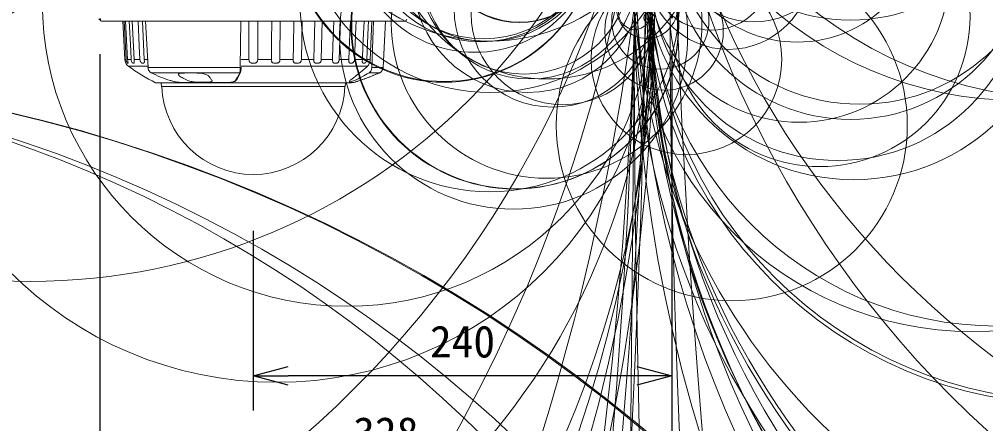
# Model space of a CAD drawing. Units: millimetres, scale not verified. Extents: x -1392 to 23381, y -11727 to 11622.
# Drawn here: x -2.5 to 53, y 22.8 to 46 of the extents above; entities that cross this region are included whole.
import ezdxf
from ezdxf.enums import TextEntityAlignment as Align

# ---------------------------------------------------------------- set-up
doc = ezdxf.new("R2010")
doc.units = ezdxf.units.MM
doc.header["$LTSCALE"] = 0.125
doc.header["$PDMODE"] = 32
doc.header["$PDSIZE"] = 0.0625
for name, color, linetype in [('0-0_0', 7, 'Continuous'), ('0-5_DEFPOINTS', 7, 'Continuous'), ('0-6_SUNPO', 7, 'Continuous')]:
    doc.layers.add(name, color=color, linetype=linetype)
doc.layers.add('0-4_GAIKEI', color=1, linetype='Continuous', lineweight=18)
doc.styles.add('ＭＳ ゴシック', font='')
doc.styles.get('ＭＳ ゴシック').set_extended_font_data('MS Gothic')

# ---------------------------------------------------------------- blocks, each defined once
blk = doc.blocks.new('_OPEN30')
at = {"layer": '0-0_0'}
blk.add_line((0, 0), (-1, 0), dxfattribs=at)
blk.add_lwpolyline([(-1, 0.26795), (0, 0), (-1, -0.26795)], dxfattribs=at)
blk = doc.blocks.new('D2')
at = {"layer": '0-6_SUNPO'}
for p, q in [((99.4465, -74.3956), (99.4465, -94.9494)), ((75.4465, -84.6352), (75.4465, -94.9494)), ((97.4465, -92.9494), (77.4465, -92.9494))]:
    blk.add_line(p, q, dxfattribs=at)
at = {"layer": '0-6_SUNPO', "xscale": 2, "yscale": 2, "rotation": 180}
blk.add_blockref('_OPEN30', (75.4465, -92.9494), dxfattribs=at)
at = {"layer": '0-6_SUNPO', "xscale": 2, "yscale": 2}
blk.add_blockref('_OPEN30', (99.4465, -92.9494), dxfattribs=at)
at = {"layer": '0-6_SUNPO', "style": 'ＭＳ ゴシック'}
blk.add_text('240', height=1.833, dxfattribs=at).set_placement((85.5715, -92.4494), align=Align.BOTTOM_LEFT)
blk = doc.blocks.new('D3')
at = {"layer": '0-5_DEFPOINTS'}
for p in [(66.65, -72.4988), (99.4465, -72.3956), (66.65, -98.1994)]:
    blk.add_point(p, dxfattribs=at)
at = {"layer": '0-6_SUNPO'}
for p, q in [((66.65, -74.4988), (66.65, -100.1994)), ((99.4465, -74.3956), (99.4465, -100.1994)), ((97.4465, -98.1994), (68.65, -98.1994))]:
    blk.add_line(p, q, dxfattribs=at)
at = {"layer": '0-6_SUNPO', "xscale": 2, "yscale": 2, "rotation": 180}
blk.add_blockref('_OPEN30', (66.65, -98.1994), dxfattribs=at)
at = {"layer": '0-6_SUNPO', "xscale": 2, "yscale": 2}
blk.add_blockref('_OPEN30', (99.4465, -98.1994), dxfattribs=at)
at = {"layer": '0-6_SUNPO', "style": 'ＭＳ ゴシック'}
blk.add_text('328', height=1.833, dxfattribs=at).set_placement((81.1732, -97.6994), align=Align.BOTTOM_LEFT)

msp = doc.modelspace()

# ---------------------------------------------------------------- linework, layer by layer
at = {"layer": '0-4_GAIKEI', "color": 7}
for p, q in [((19.6556, 45.8923), (2.2565, 45.8923)), ((3.4763, 45.8923), (3.5924, 43.6789)), ((18.4001, 43.2203), (18.5401, 45.8923)), ((18.1855, 42.9145), (18.2102, 42.9271)), ((5.3733, 42.3448), (16.5388, 42.3448)), ((5.6899, 42.1424), (5.6722, 42.3448)), ((5.6899, 42.1424), (16.2222, 42.1424)), ((16.7172, 42.3669), (16.518, 42.3668)), ((16.5615, 42.3502), (16.5939, 42.3668)), ((16.7235, 42.3676), (16.788, 42.3842))]:
    msp.add_line(p, q, dxfattribs=at)
at = {"layer": '0-4_GAIKEI'}
for p, q in [((3.6333, 45.8923), (3.7476, 43.6789)), ((4.0129, 45.8923), (4.122, 43.6789)), ((4.6034, 45.8923), (4.7039, 43.6789)), ((4.7773, 45.8923), (4.9171, 43.2203)), ((10.2061, 43.2203), (10.2369, 45.8923)), ((11.2061, 45.8923), (11.2061, 43.6789)), ((12.5011, 45.8923), (12.481, 43.6789)), ((13.7492, 45.8923), (13.7095, 43.6789)), ((14.9124, 45.8923), (14.8544, 43.6789)), ((15.9555, 45.8923), (15.8809, 43.6789)), ((16.8328, 45.548), (16.7577, 43.6789)), ((16.8467, 45.8923), (16.8328, 45.548)), ((17.5431, 45.548), (17.4582, 43.6789)), ((17.5588, 45.8923), (17.5431, 45.548)), ((17.854, 45.8923), (17.745, 43.2203)), ((3.5924, 43.678), (3.5923, 43.6789)), ((3.5924, 43.6789), (3.5925, 43.6762)), ((3.5925, 43.6762), (3.5925, 43.6772)), ((3.6383, 43.4854), (3.6382, 43.4875)), ((3.639, 43.4854), (3.6383, 43.4854)), ((3.661, 43.6762), (3.6609, 43.6789)), ((3.7476, 43.6789), (3.7478, 43.6762)), ((3.9512, 43.6789), (3.7476, 43.6789)), ((3.7648, 43.546), (3.7679, 43.4854)), ((4.9037, 43.2992), (3.7954, 43.2992)), ((4.122, 43.6789), (4.1221, 43.6762)), ((4.4543, 43.6789), (4.122, 43.6789)), ((4.454, 43.6762), (4.4543, 43.6789)), ((4.7039, 43.6789), (4.704, 43.6762)), ((4.8839, 43.6789), (4.7039, 43.6789)), ((17.4957, 43.2992), (10.2618, 43.2992)), ((10.7068, 43.6789), (10.2662, 43.6789)), ((10.706, 43.6762), (10.7068, 43.6789)), ((11.2061, 43.6789), (11.2061, 43.6762)), ((11.9893, 43.6789), (11.2061, 43.6789)), ((11.9885, 43.6762), (11.9893, 43.6789)), ((12.481, 43.6789), (12.4809, 43.6762)), ((13.2404, 43.6789), (12.481, 43.6789)), ((13.2396, 43.6762), (13.2404, 43.6789)), ((13.7095, 43.6789), (13.7095, 43.6762)), ((14.4221, 43.6789), (13.7095, 43.6789)), ((14.4213, 43.6762), (14.4221, 43.6789)), ((14.8544, 43.6789), (14.8543, 43.6762)), ((15.4984, 43.6789), (14.8544, 43.6789)), ((15.8809, 43.6789), (15.8808, 43.6762)), ((16.4368, 43.6789), (15.8809, 43.6789)), ((16.7577, 43.6789), (16.7576, 43.6762)), ((17.2086, 43.6789), (16.7577, 43.6789)), ((17.2081, 43.6762), (17.2086, 43.6789)), ((17.4582, 43.6789), (17.4581, 43.6762)), ((17.6574, 43.6789), (17.4582, 43.6789)), ((10.2061, 43.2203), (4.9171, 43.2203)), ((10.173, 42.9271), (5.102, 42.9271)), ((18.2102, 42.9271), (17.5931, 42.9271)), ((17.6921, 42.7159), (17.6913, 42.7157)), ((17.6941, 42.7168), (17.6937, 42.7166)), ((18.4001, 43.2203), (17.745, 43.2203)), ((15.8753, 42.3502), (5.3506, 42.3502)), ((6.87, 42.3676), (9.474, 42.3676)), ((6.8745, 42.3669), (9.4757, 42.3668)), ((16.2222, 42.1424), (16.2399, 42.3448)), ((16.4639, 42.4291), (16.4639, 42.4061)), ((16.7235, 42.3676), (16.5241, 42.3676)), ((17.121, 42.4971), (17.1203, 42.4969))]:
    msp.add_line(p, q, dxfattribs=at)
for points in [[(3.5464, 45.8923), (3.6609, 43.6789), (3.5924, 43.6789)], [(3.8416, 45.8923), (3.925, 44.2054), (3.9512, 43.6789)], [(4.353, 45.8923), (4.4181, 44.4668), (4.4543, 43.6789)], [(10.7053, 45.8923), (10.706, 44.7298), (10.7059, 44.2054), (10.7068, 43.6789)], [(12.008, 45.8923), (11.9981, 44.7298), (11.9932, 44.2054), (11.9893, 43.6789)], [(13.2786, 45.8923), (13.2537, 44.4668), (13.2404, 43.6789)], [(14.4787, 45.8923), (14.442, 44.4668), (14.4221, 43.6789)], [(15.5718, 45.8923), (15.5243, 44.4668), (15.4984, 43.6789)], [(16.5248, 45.8923), (16.4785, 44.7298), (16.4573, 44.2054), (16.4368, 43.6789)], [(17.3084, 45.8923), (17.2439, 44.4668), (17.2086, 43.6789)], [(17.4957, 43.2992), (17.5286, 43.3331), (17.5582, 43.3711), (17.5845, 43.4131), (17.6071, 43.4582), (17.6257, 43.506), (17.6402, 43.5562), (17.6505, 43.6078), (17.6564, 43.6606), (17.6574, 43.6789), (17.7476, 45.8923)], [(3.661, 43.6762), (3.6652, 43.6366), (3.6731, 43.5986), (3.6842, 43.5633), (3.6982, 43.5306), (3.7131, 43.5048), (3.7209, 43.4943), (3.7275, 43.4877), (3.7309, 43.4857), (3.7324, 43.4854), (3.7679, 43.4854)], [(3.7478, 43.6762), (3.7507, 43.6387), (3.7608, 43.5683), (3.7689, 43.5245), (3.7725, 43.4987)], [(3.7725, 43.4987), (3.772, 43.4895), (3.7709, 43.4869), (3.7696, 43.4858), (3.7679, 43.4854)], [(3.9511, 43.6762), (3.9557, 43.6365), (3.9648, 43.5985), (3.9779, 43.5633), (3.9953, 43.5307), (4.0148, 43.5049), (4.0267, 43.4938), (4.0375, 43.4871), (4.0452, 43.4854), (4.1153, 43.4854)], [(4.1321, 43.5413), (4.1323, 43.5165), (4.1313, 43.5063), (4.128, 43.4943), (4.1227, 43.4876), (4.1153, 43.4854)], [(4.1221, 43.6762), (4.1266, 43.611), (4.1315, 43.5518), (4.1321, 43.5413)], [(4.454, 43.6762), (4.4589, 43.6364), (4.4689, 43.5984), (4.4837, 43.5634), (4.504, 43.5307), (4.5275, 43.505), (4.5425, 43.4939), (4.557, 43.4872), (4.5681, 43.4854), (4.6705, 43.4854)], [(4.704, 43.6762), (4.7069, 43.5987), (4.7069, 43.5631), (4.7049, 43.5338), (4.7027, 43.5209), (4.6974, 43.5047), (4.6915, 43.4952), (4.684, 43.4888), (4.6705, 43.4854)], [(10.2061, 43.2203), (10.2473, 43.2206), (10.2585, 43.2215), (10.2603, 43.2219), (10.2608, 43.2221), (10.2609, 43.2222), (10.2609, 43.2224)], [(10.2611, 43.2223), (10.2567, 43.1275), (10.2479, 43.0535), (10.2362, 42.9966), (10.2243, 42.9589), (10.2215, 42.952)], [(10.706, 43.6762), (10.7092, 43.6364), (10.7181, 43.5984), (10.7328, 43.5634), (10.7473, 43.5407), (10.765, 43.5211), (10.7855, 43.5053), (10.8078, 43.494), (10.8303, 43.4875), (10.8537, 43.4854), (11.0584, 43.4854)], [(11.2061, 43.6762), (11.2029, 43.6364), (11.194, 43.5984), (11.1793, 43.5634), (11.1648, 43.5407), (11.1471, 43.5211), (11.1266, 43.5053), (11.1043, 43.494), (11.0818, 43.4875), (11.0584, 43.4854)], [(11.9885, 43.6762), (11.991, 43.6365), (11.9986, 43.5984), (12.0116, 43.5633), (12.0247, 43.5407), (12.041, 43.521), (12.0602, 43.5052), (12.0813, 43.494), (12.1031, 43.4875), (12.1258, 43.4854), (12.3275, 43.4854)], [(12.4809, 43.6762), (12.4771, 43.6364), (12.4673, 43.5983), (12.4513, 43.5635), (12.4359, 43.5408), (12.4173, 43.5211), (12.3961, 43.5053), (12.3733, 43.4941), (12.3506, 43.4876), (12.3275, 43.4854)], [(13.2396, 43.6762), (13.2413, 43.6366), (13.2474, 43.5985), (13.2584, 43.5633), (13.2666, 43.5459), (13.2766, 43.5301), (13.2882, 43.5165), (13.3013, 43.5051), (13.3207, 43.4939), (13.3409, 43.4875), (13.3624, 43.4854), (13.5549, 43.4854)], [(13.7095, 43.6762), (13.7052, 43.6363), (13.6946, 43.5983), (13.6779, 43.5635), (13.662, 43.5408), (13.6431, 43.5212), (13.6217, 43.5053), (13.5991, 43.494), (13.5771, 43.4876), (13.5549, 43.4854)], [(14.4213, 43.6762), (14.4217, 43.6444), (14.4244, 43.6134), (14.4287, 43.5876), (14.4352, 43.5632), (14.4423, 43.5448), (14.4512, 43.5282), (14.4605, 43.5156), (14.4712, 43.505), (14.4883, 43.4938), (14.5064, 43.4875), (14.5259, 43.4854), (14.7033, 43.4854)], [(14.8543, 43.6762), (14.8497, 43.6363), (14.8387, 43.5983), (14.8218, 43.5635), (14.8059, 43.5409), (14.7872, 43.5212), (14.7663, 43.5053), (14.7446, 43.494), (14.7239, 43.4876), (14.7033, 43.4854)], [(15.4977, 43.6762), (15.4984, 43.6787), (15.4984, 43.6789)], [(15.4977, 43.6762), (15.4977, 43.6367), (15.5003, 43.5986), (15.5062, 43.5632), (15.511, 43.5461), (15.5171, 43.5304), (15.5249, 43.5165), (15.5342, 43.5049), (15.5485, 43.4937), (15.5639, 43.4875), (15.5809, 43.4854), (15.7378, 43.4854)], [(15.8808, 43.6762), (15.8759, 43.6363), (15.8649, 43.5983), (15.8482, 43.5635), (15.8328, 43.5409), (15.8149, 43.5212), (15.795, 43.5052), (15.7749, 43.4939), (15.7562, 43.4876), (15.7378, 43.4854)], [(16.4362, 43.6762), (16.4353, 43.6367), (16.436, 43.5987), (16.439, 43.5631), (16.443, 43.5407), (16.4492, 43.5209), (16.4581, 43.5048), (16.469, 43.4936), (16.4813, 43.4874), (16.4954, 43.4854), (16.6271, 43.4854)], [(16.4362, 43.6762), (16.4367, 43.6786), (16.4368, 43.6789)], [(16.7576, 43.6762), (16.7526, 43.6364), (16.7419, 43.5984), (16.726, 43.5635), (16.7148, 43.5456), (16.7023, 43.5293), (16.6898, 43.5162), (16.6768, 43.5051), (16.6587, 43.4938), (16.6426, 43.4875), (16.6271, 43.4854)], [(17.2081, 43.6762), (17.2052, 43.5987), (17.2052, 43.5631), (17.2072, 43.5338), (17.2094, 43.5209), (17.2147, 43.5047), (17.2206, 43.4952), (17.2281, 43.4888), (17.2416, 43.4854), (17.344, 43.4854)], [(17.4581, 43.6762), (17.4532, 43.6364), (17.4432, 43.5984), (17.4284, 43.5634), (17.4081, 43.5307), (17.3847, 43.505), (17.3696, 43.4939), (17.3552, 43.4872), (17.344, 43.4854)], [(4.9171, 43.2203), (4.9199, 43.1903), (4.9269, 43.1537), (4.9363, 43.1216), (4.9518, 43.0839), (4.9692, 43.0519), (4.99, 43.0217), (5.0155, 42.9921), (5.044, 42.9657), (5.073, 42.9443), (5.102, 42.9271)], [(6.7607, 42.7157), (6.7249, 42.7405), (6.6966, 42.7661), (6.6779, 42.7907), (6.6719, 42.8025), (6.6682, 42.814), (6.667, 42.8287), (6.6702, 42.8428), (6.6809, 42.8592), (6.6986, 42.8735), (6.7128, 42.8809), (6.7296, 42.8872), (6.7722, 42.8968), (6.8256, 42.9017), (7.0137, 42.9085), (7.1942, 42.9132), (7.3413, 42.9145)], [(7.3413, 42.9145), (7.4701, 42.9136), (7.731, 42.9077), (7.9048, 42.9026)], [(7.9048, 42.9026), (7.9766, 42.8977), (8.0486, 42.8873), (8.1184, 42.8723), (8.1842, 42.8533), (8.2405, 42.8326), (8.2912, 42.8098), (8.3353, 42.7855), (8.3699, 42.7618), (8.3974, 42.7375), (8.415, 42.7164)], [(10.173, 42.9271), (10.1836, 42.9666), (10.1923, 43.0167), (10.1994, 43.0796), (10.2039, 43.1473), (10.2061, 43.2203)], [(17.5931, 42.9271), (17.616, 42.9435), (17.6377, 42.9626), (17.6673, 42.996), (17.6865, 43.0239), (17.7073, 43.0624), (17.7267, 43.1128), (17.7368, 43.1525), (17.7422, 43.1864), (17.745, 43.2203)], [(6.8752, 42.3667), (6.7865, 42.3697), (6.6838, 42.379), (6.5737, 42.3942), (6.4626, 42.4143), (6.3191, 42.4467), (6.2174, 42.4745), (6.1848, 42.4843)], [(6.188, 42.4845), (6.2648, 42.4621), (6.3423, 42.4419), (6.4201, 42.4239), (6.571, 42.3953), (6.6406, 42.385), (6.7674, 42.3716), (6.8209, 42.3685), (6.87, 42.3676)], [(7.1707, 42.4969), (7.2386, 42.4698), (7.3152, 42.4456), (7.3726, 42.4309), (7.4324, 42.4179), (7.4952, 42.4066), (7.5588, 42.3975), (7.6224, 42.3908), (7.6842, 42.3865), (7.744, 42.3848)], [(8.5771, 42.4976), (8.5854, 42.4857), (8.5908, 42.4741), (8.5929, 42.465), (8.5929, 42.4563), (8.5903, 42.4469), (8.5851, 42.438), (8.577, 42.4296), (8.566, 42.4218), (8.5496, 42.4134), (8.5295, 42.4061), (8.5062, 42.3998), (8.4799, 42.3947), (8.4199, 42.3878), (8.3448, 42.385)], [(9.474, 42.3676), (9.5426, 42.3688), (9.6091, 42.3725), (9.6712, 42.3788), (9.7291, 42.3879), (9.78, 42.3992), (9.8253, 42.4131), (9.8631, 42.4287), (9.895, 42.4463), (9.9201, 42.4655), (9.9371, 42.4845)], [(9.9805, 42.5033), (9.9595, 42.4793), (9.9308, 42.4565), (9.8929, 42.4349), (9.8475, 42.4159), (9.792, 42.3991), (9.7237, 42.3848), (9.6358, 42.3735), (9.5392, 42.3677), (9.4759, 42.3667)], [(16.6955, 42.6434), (16.615, 42.5833), (16.5481, 42.5288), (16.5153, 42.4991), (16.4899, 42.4731), (16.4728, 42.4513), (16.4661, 42.439), (16.4639, 42.4291)], [(16.4639, 42.4061), (16.467, 42.3907), (16.4759, 42.3784), (16.4905, 42.37), (16.5081, 42.367), (16.5171, 42.3667)], [(16.7431, 42.4845), (16.6038, 42.4275), (16.541, 42.3992), (16.5196, 42.3879), (16.5067, 42.3788), (16.5038, 42.3753), (16.5032, 42.3736), (16.5036, 42.3718), (16.5043, 42.3709), (16.5083, 42.3691), (16.5241, 42.3676)]]:
    msp.add_lwpolyline(points, dxfattribs=at)
at = {"layer": '0-4_GAIKEI', "color": 7}
for points in [[(3.5925, 43.6762), (3.599, 43.6184), (3.6109, 43.565), (3.6175, 43.5428), (3.6306, 43.5064), (3.6389, 43.486), (3.639, 43.4856), (3.639, 43.4855)], [(18.1329, 42.9017), (18.1154, 42.8965), (18.0518, 42.8715), (17.9912, 42.846), (17.8562, 42.7876), (17.6913, 42.7157)], [(17.6921, 42.7159), (17.9608, 42.8328), (18.0718, 42.8794), (18.1159, 42.8957)], [(17.1203, 42.4969), (16.8733, 42.4168), (16.7976, 42.3922), (16.7813, 42.3861), (16.7802, 42.3855), (16.7799, 42.3853), (16.7798, 42.3852), (16.7798, 42.385), (16.7798, 42.3849), (16.7799, 42.3849), (16.7802, 42.3848), (16.788, 42.3842)], [(16.7924, 42.3901), (16.9005, 42.4254), (17.121, 42.4971)], [(16.8147, 42.3978), (16.9259, 42.4335), (16.9664, 42.4465)]]:
    msp.add_lwpolyline(points, dxfattribs=at)
at = {"layer": '0-4_GAIKEI'}
for centre, radius in [((11706.6164, -52.5255), 11674.2533), ((895.3937, 44.8697), 862.592), ((-679.2, 58.2506), 712.7527), ((595.9952, 22.1524), 625.1617), ((569.937, 67.2333), 535.0859), ((569.7286, 46.7516), 534.8775), ((413.7293, 32.5542), 442.5992), ((-355.7478, 54.9845), 388.6825), ((-323.1855, 54.3323), 356.7168), ((-239.1457, 54.1472), 272.0774), ((-43.4032, 131.8732), 92.6192), ((-112.7426, 65.4651), 146.726), ((-98.6219, 48.4224), 132.6051), ((-56.8249, 65.9793), 90.6145), ((-62.4354, 48.015), 96.225), ((119.6444, 47.5821), 86.8446), ((-46.4649, 47.9304), 80.2544), ((-24.8533, 66.4051), 58.8317), ((92.6021, 65.9862), 58.8626), ((82.8785, 65.9347), 49.1389), ((-21.4678, 77.4788), 36.255), ((97.7531, 48.8511), 64.8381), ((-31.6209, 47.6645), 65.5999), ((92.6021, 47.9984), 58.8626), ((-1.8405, 66.5844), 35.6268), ((87.3125, 48.0004), 53.6987), ((86.1114, 48.0022), 52.6233), ((82.8785, 48.0499), 49.1389), ((78.9115, 47.5852), 46.1118), ((77.6287, 48.064), 44.1404), ((77.0366, 48.0656), 43.4226), ((57.9889, 65.6451), 24.2477), ((-5.7381, 47.4562), 39.5248), ((54.8176, 62.8725), 21.5299), ((68.7455, 48.2378), 35.8239), ((57.9379, 48.34), 24.4476), ((57.989, 48.3395), 24.2477), ((12.3016, 46.8385), 21.6696), ((53.6269, 48.4043), 20.0105), ((52.1711, 47.4554), 19.3711), ((45.1959, 56.2938), 10.3433), ((24.5192, 55.6046), 10.8593), ((16.3186, 46.9938), 17.4633), ((24.5071, 52.6739), 10.8729), ((45.7235, 51.9915), 10.8709), ((45.3746, 48.6734), 11.8799), ((45.1959, 50.5938), 10.3433), ((21.902, 51.1807), 8.7537), ((27.7746, 51.4774), 8.9052), ((44.4763, 48.6223), 10.7321), ((42.1374, 51.9674), 7.2848), ((24.5071, 46.9739), 10.8729), ((23.6571, 51.0959), 6.9967), ((23.9919, 51.3554), 6.6566), ((42.2549, 48.7207), 8.6341), ((26.2116, 50.7006), 4.8861), ((26.2321, 50.7013), 4.8699), ((39.6511, 50.6484), 4.7983), ((25.8832, 45.0774), 9.9766), ((26.4898, 48.9296), 6.077), ((26.8209, 48.7544), 6.182), ((27.7746, 45.7774), 8.9052), ((43.4521, 46.1412), 8.6007), ((38.2148, 48.9831), 4.7134), ((28.1218, 46.6103), 5.6538), ((37.2307, 48.8571), 3.4827), ((28.7035, 46.3522), 5.2605), ((38.3921, 39.9114), 10.0617), ((35.7919, 43.6996), 5.467), ((34.5068, 45.3231), 3.3997), ((34.2951, 45.9206), 2.7887), ((33.5298, 46.6497), 1.7522), ((32.8321, 46.3483), 0.9363), ((33.6514, 46.0808), 0.3054), ((-23.0251, -44.9695), 87.911), ((-23.0423, -44.7116), 87.6451), ((-26.6305, -33.5402), 76.4745), ((-26.4954, -28.9156), 71.8402)]:
    msp.add_circle(centre, radius, dxfattribs=at)
at = {"layer": '0-4_GAIKEI', "color": 7}
for centre, radius in [((21.8792, 51.1446), 8.7594), ((24.1469, 51.3556), 6.4819), ((24.3693, 50.9928), 6.2648), ((26.2092, 50.6833), 4.8765), ((25.9475, 45.6477), 9.3876), ((25.9761, 45.6513), 9.3782), ((26.6781, 48.3661), 6.5742)]:
    msp.add_circle(centre, radius, dxfattribs=at)
for centre, radius, start, end in [((2.2565, 45.9893), 0.097, 178, 270), ((19.6556, 45.9893), 0.097, 270, 2), ((4.0874, 43.705), 0.5, 206.05792, 234.25559), ((10.8086, 53.044), 12.0061, 234.25768, 242.9606), ((14.963, 48.9837), 6.8362, 291.70426, 293.54348), ((14.9564, 48.9967), 6.8506, 292.15173, 293.52894), ((14.9568, 48.9967), 6.8506, 292.15523, 293.53276), ((18.1018, 42.963), 0.0687, 281.27511, 296.88683), ((17.9694, 43.622), 0.7409, 281.41067, 285.92349), ((17.9999, 43.5626), 0.6742, 281.38043, 285.98053), ((18.1539, 42.9767), 0.0697, 285.60468, 296.89387), ((18.0506, 43.2386), 0.35, 297.13826, 356.99981), ((5.3734, 42.395), 0.0502, 243.01666, 269.94718), ((10.9561, 42.3424), 5.2501, 182.18322, 357.81787), ((16.5387, 42.395), 0.0502, 270.05281, 296.98335), ((16.7171, 42.3937), 0.0269, 270.28641, 283.76472), ((16.7625, 42.4525), 0.07, 284.70542, 300.57353), ((16.7703, 42.4518), 0.07, 284.65742, 309.46002), ((14.972, 48.9566), 6.8075, 288.39514, 292.15739), ((14.9737, 48.9539), 6.8046, 288.39518, 292.1599), ((14.9681, 48.9709), 6.8224, 290.03372, 291.70479)]:
    msp.add_arc(centre, radius, start, end, dxfattribs=at)
at = {"layer": '0-4_GAIKEI'}
for centre, radius, start, end in [((3.9551, 43.6774), 0.00417, 160.06171, 196.66483), ((11.5259, 49.7659), 8.8008, 305.97279, 312.71221), ((4.9118, 43.2929), 0.0728, 266.80058, 274.19847), ((5.2571, 43.2384), 0.3498, 182.97187, 242.87571), ((5.0997, 42.9322), 0.00552, 247.19749, 293.86548), ((8.2048, 49.0014), 6.8229, 242.90906, 252.77899), ((8.2111, 49.0024), 6.8247, 242.89769, 252.75561), ((8.6941, 45.8381), 3.6725, 238.23393, 240.18195), ((11.4245, 44.7735), 3.6454, 214.35346, 215.97578), ((14.9813, 46.903), 4.7569, 291.73853, 303.30174), ((43.3786, -15.9099), 64.0061, 113.38443, 113.65874), ((6.1862, 42.4893), 0.00521, 254.21212, 289.40214), ((8.6562, 45.774), 3.5981, 240.19802, 245.61473), ((6.8752, 42.3822), 0.0154, 250.33629, 269.92572), ((8.0602, 116.9453), 74.5612, 269.757, 269.98457), ((8.0336, 103.1558), 60.7716, 270.00613, 270.29345), ((11.0819, 44.5171), 3.2175, 215.86554, 218.87749), ((9.4761, 42.3694), 0.00273, 221.60087, 266.39506), ((16.5171, 42.3947), 0.0279, 271.90196, 284.56629)]:
    msp.add_arc(centre, radius, start, end, dxfattribs=at)
for centre, major_axis, ratio, start_param, end_param in [((8.9418, 54.0053), (-0.5386, 11.8445), 0.17696, 3.3679671, 3.4953016), ((8.3885, 58.1327), (-1.1164, 15.9662), 0.16067, 3.3364371, 3.445545)]:
    msp.add_ellipse(centre, major_axis=major_axis, ratio=ratio, start_param=start_param, end_param=end_param, dxfattribs=at)

# ---------------------------------------------------------------- block references
at = {"layer": '0-6_SUNPO'}
for name in ['D3', 'D2']:
    msp.add_blockref(name, (-64.4904, 118.4914), dxfattribs=at)

doc.saveas('drawing.dxf')
